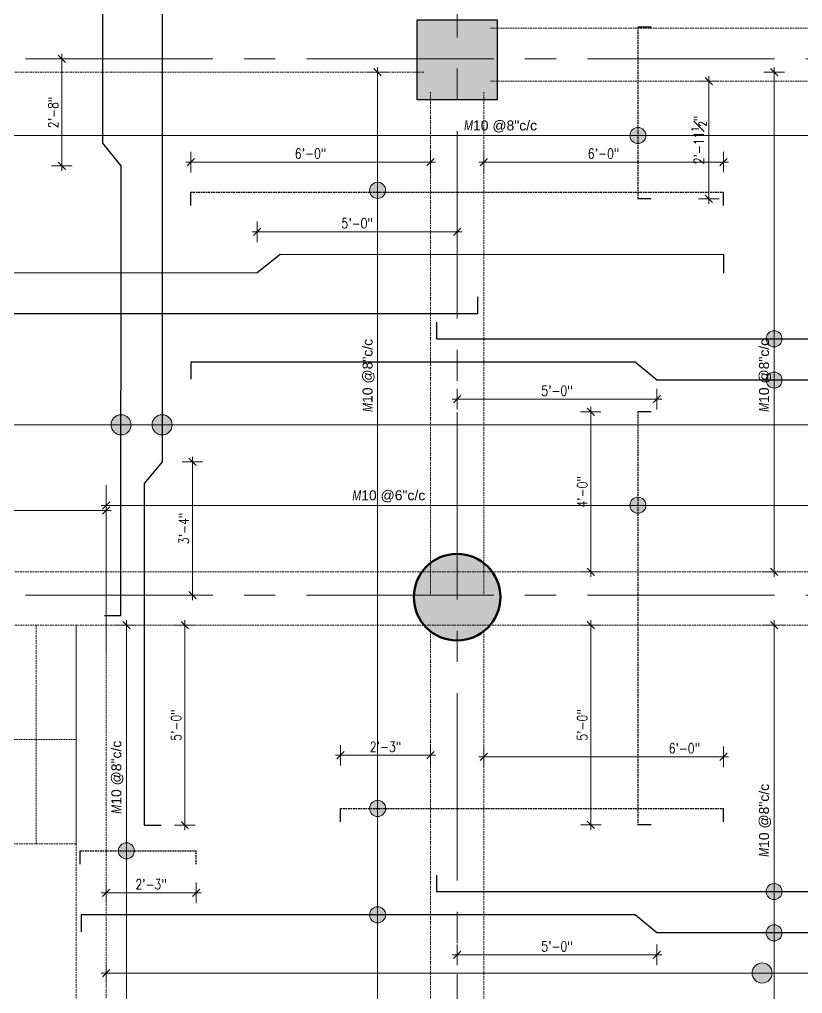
# Model space of a CAD drawing. Header units: inches. Extents: x 0 to 162649, y -36601 to -26324.
# Drawn here: x 156283.7 to 156518.9, y -27276.9 to -26984.5 of the extents above; entities that cross this region are included whole.
import ezdxf

# ---------------------------------------------------------------- set-up
doc = ezdxf.new("R2010")
doc.units = ezdxf.units.IN
doc.header["$MEASUREMENT"] = 0
doc.linetypes.add('CENTER2', pattern=[1.125, 0.75, -0.125, 0.125, -0.125])
doc.linetypes.add('DASHED', pattern=[0.75, 0.5, -0.25])
for name, color, linetype, lineweight in [('A-COLUMN', 3, 'Continuous', 50), ('dimention', 1, 'Continuous', 13), ('hatch', 252, 'Continuous', 0), ('OL_AR_Center line', 253, 'CENTER2', 13), ('OL_AR_SYMBOL', 1, 'Continuous', 5), ('OL_AR_Text', 140, 'Continuous', 5), ('Rein', 3, 'Continuous', 30)]:
    doc.layers.add(name, color=color, linetype=linetype, lineweight=lineweight)
doc.styles.add('Arial', font='arial.ttf', dxfattribs={"width": 0.8})
doc.styles.add('rmtext', font='romans.shx', dxfattribs={"width": 0.8})
doc.dimstyles.new('Copy of DIM 48', dxfattribs={"dimscale": 48, "dimtxt": 0.0625, "dimasz": 0.046875, "dimexe": 0.0625, "dimexo": 0.015625, "dimgap": 0.015625, "dimtad": 3, "dimdec": 1, "dimzin": 3, "dimdsep": 46, "dimlunit": 4, "dimtxsty": 'rmtext', "dimblk": 'OBLIQUE', "dimcen": 0.09375, "dimdle": 0.03125, "dimclrd": 1, "dimclre": 1, "dimclrt": 2, "dimadec": 0, "dimazin": 0, "dimtfac": 0.75, "dimtdec": 1, "dimtix": 1, "dimtmove": 0, "dimatfit": 3, "dimfxl": 0.0625, "dimfxlon": 1, "dimfrac": 1, "dimtolj": 1, "dimtzin": 0, "dimlwd": -1, "dimlwe": 5, "dimarcsym": 0})
doc.dimstyles.new('Dim_OLA', dxfattribs={"dimscale": 1.5, "dimtxt": 7, "dimasz": 4, "dimexe": 2, "dimexo": 0.5, "dimgap": 0.3, "dimtad": 1, "dimdec": 0, "dimzin": 0, "dimdsep": 46, "dimlunit": 3, "dimtxsty": 'Arial', "dimblk": 'ARCHTICK', "dimcen": 0.05, "dimadec": 0, "dimazin": 0, "dimtfac": 1, "dimtdec": 0, "dimtix": 1, "dimtmove": 2, "dimatfit": 3, "dimldrblk": 'DOT', "dimfxl": 6, "dimfxlon": 1, "dimtolj": 1, "dimtzin": 0, "dimarcsym": 0})

# ---------------------------------------------------------------- blocks, each defined once
blk = doc.blocks.new('_Oblique')
for p, q in [((0, -1.37), (0, 1.38)), ((-0.49, -0.49), (0.49, 0.49))]:
    blk.add_line(p, q)
blk = doc.blocks.new('*D978')
at = {"layer": 'Defpoints', "color": 0, "transparency": 16777216}
for p in [(156097.04, -27020.27), (157048.81, -27019.35), (157048.81, -27021.46)]:
    blk.add_point(p, dxfattribs=at)
at = {"layer": 'dimention', "color": 1, "lineweight": 5, "transparency": 16777216}
for p, q in [((156097.04, -27019.52), (156097.04, -27016.35)), ((157048.81, -27020.71), (157048.81, -27016.35))]:
    blk.add_line(p, q, dxfattribs=at)
at = {"layer": 'dimention', "color": 1, "transparency": 16777216}
blk.add_line((156095.54, -27019.35), (157050.31, -27019.35), dxfattribs=at)
at = {"layer": 'dimention', "color": 1, "transparency": 16777216, "xscale": 2.25, "yscale": 2.25, "zscale": 2.25, "rotation": 180}
blk.add_blockref('_Oblique', (156097.04, -27019.35), dxfattribs=at)
at = {"layer": 'dimention', "color": 1, "transparency": 16777216, "xscale": 2.25, "yscale": 2.25, "zscale": 2.25}
blk.add_blockref('_Oblique', (157048.81, -27019.35), dxfattribs=at)
at = {"layer": 'dimention', "color": 2, "transparency": 16777216, "insert": (156428.17, -27016.63), "char_height": 3, "attachment_point": 5, "style": 'rmtext'}
blk.add_mtext('\\A1;{\\Fgothici|c0;M\\fArial|b0|i0|c0|p34;\\W1;10 @8"c/c}', dxfattribs=at)
blk = doc.blocks.new('*D981')
at = {"layer": 'Defpoints', "color": 0, "transparency": 16777216}
for p in [(156309.7, -27130.35), (156650.11, -27130.39), (156650.11, -27130.39)]:
    blk.add_point(p, dxfattribs=at)
at = {"layer": 'dimention', "color": 1, "lineweight": 5, "transparency": 16777216}
for p, q in [((156650.11, -27130.39), (156650.11, -27127.39)), ((156309.7, -27130.39), (156309.7, -27133.39))]:
    blk.add_line(p, q, dxfattribs=at)
at = {"layer": 'dimention', "color": 1, "transparency": 16777216}
blk.add_line((156308.2, -27130.39), (156651.61, -27130.39), dxfattribs=at)
at = {"layer": 'dimention', "color": 1, "transparency": 16777216, "xscale": 2.25, "yscale": 2.25, "zscale": 2.25, "rotation": 180}
blk.add_blockref('_Oblique', (156309.7, -27130.39), dxfattribs=at)
at = {"layer": 'dimention', "color": 1, "transparency": 16777216, "xscale": 2.25, "yscale": 2.25, "zscale": 2.25}
blk.add_blockref('_Oblique', (156650.11, -27130.39), dxfattribs=at)
at = {"layer": 'dimention', "color": 2, "transparency": 16777216, "insert": (156394.6, -27127.67), "char_height": 3, "attachment_point": 5, "style": 'rmtext'}
blk.add_mtext('\\A1;{\\Fgothici|c0;M\\fArial|b0|i0|c0|p34;\\W1;10 @6"c/c}', dxfattribs=at)
blk = doc.blocks.new('*D982')
at = {"layer": 'Defpoints', "color": 0, "transparency": 16777216}
for p in [(156391.24, -27000.37), (156391.28, -27000.37), (156382.91, -27644.62)]:
    blk.add_point(p, dxfattribs=at)
at = {"layer": 'dimention', "color": 1, "transparency": 16777216}
blk.add_line((156391.24, -27646.12), (156391.24, -26998.87), dxfattribs=at)
at = {"layer": 'dimention', "color": 1, "lineweight": 5, "transparency": 16777216}
for p, q in [((156391.24, -27000.37), (156388.24, -27000.37)), ((156388.24, -27644.62), (156394.24, -27644.62))]:
    blk.add_line(p, q, dxfattribs=at)
at = {"layer": 'dimention', "color": 1, "transparency": 16777216, "xscale": 2.25, "yscale": 2.25, "zscale": 2.25}
for p, rotation in [((156391.24, -27000.37), 90), ((156391.24, -27644.62), 270)]:
    blk.add_blockref('_Oblique', p, dxfattribs=dict(at, rotation=rotation))
at = {"layer": 'dimention', "color": 2, "transparency": 16777216, "insert": (156388.52, -27091.35), "char_height": 3, "attachment_point": 5, "rotation": 90, "style": 'rmtext'}
blk.add_mtext('\\A1;{\\Fgothici|c0;M\\fArial|b0|i0|c0|p34;\\W1;10 @8"c/c}', dxfattribs=at)
blk = doc.blocks.new('*D989')
at = {"layer": 'Defpoints', "color": 0, "transparency": 16777216}
for p in [(156309.7, -27269.64), (156806.9, -27270.78), (156806.9, -27270.78)]:
    blk.add_point(p, dxfattribs=at)
at = {"layer": 'dimention', "color": 1, "lineweight": 5, "transparency": 16777216}
for p, q in [((156806.9, -27270.78), (156806.9, -27267.78)), ((156309.7, -27270.39), (156309.7, -27273.78))]:
    blk.add_line(p, q, dxfattribs=at)
at = {"layer": 'dimention', "color": 1, "transparency": 16777216}
blk.add_line((156308.2, -27270.78), (156808.4, -27270.78), dxfattribs=at)
at = {"layer": 'dimention', "color": 1, "transparency": 16777216, "xscale": 2.25, "yscale": 2.25, "zscale": 2.25, "rotation": 180}
blk.add_blockref('_Oblique', (156309.7, -27270.78), dxfattribs=at)
at = {"layer": 'dimention', "color": 1, "transparency": 16777216, "xscale": 2.25, "yscale": 2.25, "zscale": 2.25}
blk.add_blockref('_Oblique', (156806.9, -27270.78), dxfattribs=at)
at = {"layer": 'dimention', "color": 2, "transparency": 16777216, "insert": (156708.37, -27268.06), "char_height": 3, "attachment_point": 5, "style": 'rmtext'}
blk.add_mtext('\\A1;{\\Fgothici|c0;\\W0.75;M\\A1;\\fArial|b0|i0|c0|p34;\\W1;10 @8"c/c}', dxfattribs=at)
blk = doc.blocks.new('*D1071')
at = {"layer": 'Defpoints', "color": 0, "transparency": 16777216}
for p in [(156335.11, -27027.31), (156335.11, -27036.31), (156407.11, -27036.31)]:
    blk.add_point(p, dxfattribs=at)
at = {"layer": 'dimention', "color": 1, "lineweight": 5, "transparency": 16777216}
for p, q in [((156335.11, -27030.31), (156335.11, -27024.31)), ((156407.11, -27030.31), (156407.11, -27024.31))]:
    blk.add_line(p, q, dxfattribs=at)
at = {"layer": 'dimention', "color": 1, "transparency": 16777216}
blk.add_line((156408.61, -27027.31), (156333.61, -27027.31), dxfattribs=at)
at = {"layer": 'dimention', "color": 1, "transparency": 16777216, "xscale": 2.25, "yscale": 2.25, "zscale": 2.25, "rotation": 180}
blk.add_blockref('_Oblique', (156335.11, -27027.31), dxfattribs=at)
at = {"layer": 'dimention', "color": 1, "transparency": 16777216, "xscale": 2.25, "yscale": 2.25, "zscale": 2.25}
blk.add_blockref('_Oblique', (156407.11, -27027.31), dxfattribs=at)
at = {"layer": 'dimention', "color": 2, "transparency": 16777216, "insert": (156371.11, -27024.78), "char_height": 3, "attachment_point": 5, "style": 'rmtext'}
blk.add_mtext('\\A1;6\'-0"', dxfattribs=at)
blk = doc.blocks.new('*D1072')
at = {"layer": 'Defpoints', "color": 0, "transparency": 16777216}
for p in [(156495.11, -27027.31), (156423.11, -27036.31), (156495.11, -27036.31)]:
    blk.add_point(p, dxfattribs=at)
at = {"layer": 'dimention', "color": 1, "lineweight": 5, "transparency": 16777216}
for p, q in [((156423.11, -27030.31), (156423.11, -27024.31)), ((156495.11, -27030.31), (156495.11, -27024.31))]:
    blk.add_line(p, q, dxfattribs=at)
at = {"layer": 'dimention', "color": 1, "transparency": 16777216}
blk.add_line((156421.61, -27027.31), (156496.61, -27027.31), dxfattribs=at)
at = {"layer": 'dimention', "color": 1, "transparency": 16777216, "xscale": 2.25, "yscale": 2.25, "zscale": 2.25, "rotation": 180}
blk.add_blockref('_Oblique', (156423.11, -27027.31), dxfattribs=at)
at = {"layer": 'dimention', "color": 1, "transparency": 16777216, "xscale": 2.25, "yscale": 2.25, "zscale": 2.25}
blk.add_blockref('_Oblique', (156495.11, -27027.31), dxfattribs=at)
at = {"layer": 'dimention', "color": 2, "transparency": 16777216, "insert": (156459.11, -27024.78), "char_height": 3, "attachment_point": 5, "style": 'rmtext'}
blk.add_mtext('\\A1;6\'-0"', dxfattribs=at)
blk = doc.blocks.new('*D1073')
at = {"layer": 'Defpoints', "color": 0, "transparency": 16777216}
for p in [(156455.24, -27102.31), (156469.44, -27102.31), (156469.44, -27150.35)]:
    blk.add_point(p, dxfattribs=at)
at = {"layer": 'dimention', "color": 1, "transparency": 16777216}
blk.add_line((156455.24, -27151.85), (156455.24, -27100.81), dxfattribs=at)
at = {"layer": 'dimention', "color": 1, "lineweight": 5, "transparency": 16777216}
for p, q in [((156458.24, -27102.31), (156452.24, -27102.31)), ((156458.24, -27150.35), (156452.24, -27150.35))]:
    blk.add_line(p, q, dxfattribs=at)
at = {"layer": 'dimention', "color": 1, "transparency": 16777216, "xscale": 2.25, "yscale": 2.25, "zscale": 2.25}
for p, rotation in [((156455.24, -27102.31), 90), ((156455.24, -27150.35), 270)]:
    blk.add_blockref('_Oblique', p, dxfattribs=dict(at, rotation=rotation))
at = {"layer": 'dimention', "color": 2, "transparency": 16777216, "insert": (156452.71, -27126.33), "char_height": 3, "attachment_point": 5, "rotation": 90, "style": 'rmtext'}
blk.add_mtext('\\A1;4\'-0"', dxfattribs=at)
blk = doc.blocks.new('*D1074')
at = {"layer": 'Defpoints', "color": 0, "transparency": 16777216}
for p in [(156469.44, -27166.31), (156455.24, -27226.31), (156469.44, -27226.31)]:
    blk.add_point(p, dxfattribs=at)
at = {"layer": 'dimention', "color": 1, "transparency": 16777216}
blk.add_line((156455.24, -27164.81), (156455.24, -27227.81), dxfattribs=at)
at = {"layer": 'dimention', "color": 1, "lineweight": 5, "transparency": 16777216}
for p, q in [((156458.24, -27166.31), (156452.24, -27166.31)), ((156458.24, -27226.31), (156452.24, -27226.31))]:
    blk.add_line(p, q, dxfattribs=at)
at = {"layer": 'dimention', "color": 1, "transparency": 16777216, "xscale": 2.25, "yscale": 2.25, "zscale": 2.25}
for p, rotation in [((156455.24, -27166.31), 90), ((156455.24, -27226.31), 270)]:
    blk.add_blockref('_Oblique', p, dxfattribs=dict(at, rotation=rotation))
at = {"layer": 'dimention', "color": 2, "transparency": 16777216, "insert": (156452.71, -27196.31), "char_height": 3, "attachment_point": 5, "rotation": 90, "style": 'rmtext'}
blk.add_mtext('\\A1;5\'-0"', dxfattribs=at)
blk = doc.blocks.new('*D1097')
at = {"layer": 'Defpoints', "color": 0, "transparency": 16777216}
for p in [(156469.44, -27003.08), (156490.74, -27003.08), (156469.44, -27038.37)]:
    blk.add_point(p, dxfattribs=at)
at = {"layer": 'dimention', "color": 1, "transparency": 16777216}
blk.add_line((156490.74, -27039.87), (156490.74, -27001.58), dxfattribs=at)
at = {"layer": 'dimention', "color": 1, "lineweight": 5, "transparency": 16777216}
for p, q in [((156487.74, -27003.08), (156493.74, -27003.08)), ((156487.74, -27038.37), (156493.74, -27038.37))]:
    blk.add_line(p, q, dxfattribs=at)
at = {"layer": 'dimention', "color": 1, "transparency": 16777216, "xscale": 2.25, "yscale": 2.25, "zscale": 2.25}
for p, rotation in [((156490.74, -27003.08), 90), ((156490.74, -27038.37), 270)]:
    blk.add_blockref('_Oblique', p, dxfattribs=dict(at, rotation=rotation))
at = {"layer": 'dimention', "color": 2, "transparency": 16777216, "insert": (156487.74, -27020.73), "char_height": 3, "attachment_point": 5, "rotation": 90, "style": 'rmtext'}
blk.add_mtext('\\A1;2\'-11{\\H0.750000x;\\S1#2;}"', dxfattribs=at)
blk = doc.blocks.new('*D1098')
at = {"layer": 'Defpoints', "color": 0, "transparency": 16777216}
for p in [(156495.11, -27205.85), (156423.11, -27221.38), (156495.11, -27221.38)]:
    blk.add_point(p, dxfattribs=at)
at = {"layer": 'dimention', "color": 1, "lineweight": 5, "transparency": 16777216}
for p, q in [((156423.11, -27208.85), (156423.11, -27202.85)), ((156495.11, -27208.85), (156495.11, -27202.85))]:
    blk.add_line(p, q, dxfattribs=at)
at = {"layer": 'dimention', "color": 1, "transparency": 16777216}
blk.add_line((156421.61, -27205.85), (156496.61, -27205.85), dxfattribs=at)
at = {"layer": 'dimention', "color": 1, "transparency": 16777216, "xscale": 2.25, "yscale": 2.25, "zscale": 2.25, "rotation": 180}
blk.add_blockref('_Oblique', (156423.11, -27205.85), dxfattribs=at)
at = {"layer": 'dimention', "color": 1, "transparency": 16777216, "xscale": 2.25, "yscale": 2.25, "zscale": 2.25}
blk.add_blockref('_Oblique', (156495.11, -27205.85), dxfattribs=at)
at = {"layer": 'dimention', "color": 2, "transparency": 16777216, "insert": (156483.39, -27203.31), "char_height": 3, "attachment_point": 5, "style": 'rmtext'}
blk.add_mtext('\\A1;6\'-0"', dxfattribs=at)
blk = doc.blocks.new('*D1000')
at = {"layer": 'Defpoints', "color": 0, "transparency": 16777216}
for p in [(156097.04, -27131.28), (156309.7, -27131.89), (156309.7, -27131.89)]:
    blk.add_point(p, dxfattribs=at)
at = {"layer": 'dimention', "color": 1, "lineweight": 5, "transparency": 16777216}
for p, q in [((156309.7, -27131.89), (156309.7, -27128.89)), ((156097.04, -27131.89), (156097.04, -27134.89))]:
    blk.add_line(p, q, dxfattribs=at)
at = {"layer": 'dimention', "color": 1, "transparency": 16777216}
blk.add_line((156095.54, -27131.89), (156311.2, -27131.89), dxfattribs=at)
at = {"layer": 'dimention', "color": 1, "transparency": 16777216, "xscale": 2.25, "yscale": 2.25, "zscale": 2.25, "rotation": 180}
blk.add_blockref('_Oblique', (156097.04, -27131.89), dxfattribs=at)
at = {"layer": 'dimention', "color": 1, "transparency": 16777216, "xscale": 2.25, "yscale": 2.25, "zscale": 2.25}
blk.add_blockref('_Oblique', (156309.7, -27131.89), dxfattribs=at)
at = {"layer": 'dimention', "color": 2, "transparency": 16777216, "insert": (156243.38, -27129.17), "char_height": 3, "attachment_point": 5, "style": 'rmtext'}
blk.add_mtext('\\A1;{\\Fgothici|c0;M\\fArial|b0|i0|c0|p34;\\W1;10 @8"c/c}', dxfattribs=at)
blk = doc.blocks.new('*D1017')
at = {"layer": 'Defpoints', "color": 0, "transparency": 16777216}
for p in [(156510.33, -27000.37), (156510.36, -27000.37), (156509.12, -27150.31)]:
    blk.add_point(p, dxfattribs=at)
at = {"layer": 'dimention', "color": 1, "transparency": 16777216}
blk.add_line((156510.33, -27151.81), (156510.33, -26998.87), dxfattribs=at)
at = {"layer": 'dimention', "color": 1, "lineweight": 5, "transparency": 16777216}
for p, q in [((156510.33, -27000.37), (156507.33, -27000.37)), ((156509.87, -27150.31), (156513.33, -27150.31))]:
    blk.add_line(p, q, dxfattribs=at)
at = {"layer": 'dimention', "color": 1, "transparency": 16777216, "xscale": 2.25, "yscale": 2.25, "zscale": 2.25}
for p, rotation in [((156510.33, -27000.37), 90), ((156510.33, -27150.31), 270)]:
    blk.add_blockref('_Oblique', p, dxfattribs=dict(at, rotation=rotation))
at = {"layer": 'dimention', "color": 2, "transparency": 16777216, "insert": (156507.61, -27091.35), "char_height": 3, "attachment_point": 5, "rotation": 90, "style": 'rmtext'}
blk.add_mtext('\\A1;{\\Fgothici|c0;M\\fArial|b0|i0|c0|p34;\\W1;10 @8"c/c}', dxfattribs=at)
blk = doc.blocks.new('*D1020')
at = {"layer": 'Defpoints', "color": 0, "transparency": 16777216}
for p in [(156510.33, -27166.31), (156510.36, -27166.31), (156509.12, -27316.25)]:
    blk.add_point(p, dxfattribs=at)
at = {"layer": 'dimention', "color": 1, "transparency": 16777216}
blk.add_line((156510.33, -27317.75), (156510.33, -27164.81), dxfattribs=at)
at = {"layer": 'dimention', "color": 1, "lineweight": 5, "transparency": 16777216}
for p, q in [((156510.33, -27166.31), (156507.33, -27166.31)), ((156509.87, -27316.25), (156513.33, -27316.25))]:
    blk.add_line(p, q, dxfattribs=at)
at = {"layer": 'dimention', "color": 1, "transparency": 16777216, "xscale": 2.25, "yscale": 2.25, "zscale": 2.25}
for p, rotation in [((156510.33, -27166.31), 90), ((156510.33, -27316.25), 270)]:
    blk.add_blockref('_Oblique', p, dxfattribs=dict(at, rotation=rotation))
at = {"layer": 'dimention', "color": 2, "transparency": 16777216, "insert": (156507.61, -27224.94), "char_height": 3, "attachment_point": 5, "rotation": 90, "style": 'rmtext'}
blk.add_mtext('\\A1;{\\Fgothici|c0;M\\fArial|b0|i0|c0|p34;\\W1;10 @8"c/c}', dxfattribs=at)
blk = doc.blocks.new('*D1024')
at = {"layer": 'Defpoints', "color": 0, "transparency": 16777216}
for p in [(156179.11, -27105.09), (156976.74, -27106.23), (156976.74, -27106.23)]:
    blk.add_point(p, dxfattribs=at)
at = {"layer": 'dimention', "color": 1, "lineweight": 5, "transparency": 16777216}
for p, q in [((156976.74, -27106.23), (156976.74, -27103.23)), ((156179.11, -27105.84), (156179.11, -27109.23))]:
    blk.add_line(p, q, dxfattribs=at)
at = {"layer": 'dimention', "color": 1, "transparency": 16777216}
blk.add_line((156177.61, -27106.23), (156978.24, -27106.23), dxfattribs=at)
at = {"layer": 'dimention', "color": 1, "transparency": 16777216, "xscale": 2.25, "yscale": 2.25, "zscale": 2.25, "rotation": 180}
blk.add_blockref('_Oblique', (156179.11, -27106.23), dxfattribs=at)
at = {"layer": 'dimention', "color": 1, "transparency": 16777216, "xscale": 2.25, "yscale": 2.25, "zscale": 2.25}
blk.add_blockref('_Oblique', (156976.74, -27106.23), dxfattribs=at)
at = {"layer": 'dimention', "color": 2, "transparency": 16777216, "insert": (156843.01, -27103.51), "char_height": 3, "attachment_point": 5, "style": 'rmtext'}
blk.add_mtext('\\A1;{\\Fgothici|c0;\\W0.75;M\\A1;\\fArial|b0|i0|c0|p34;\\W1;10 @8"c/c}', dxfattribs=at)
blk = doc.blocks.new('*D1137')
at = {"layer": 'Defpoints', "color": 0, "transparency": 16777216}
for p in [(156308.71, -26996.37), (156296.38, -27028.47), (156314.22, -27028.47)]:
    blk.add_point(p, dxfattribs=at)
at = {"layer": 'dimention', "color": 1, "transparency": 16777216}
blk.add_line((156296.38, -26994.87), (156296.38, -27029.97), dxfattribs=at)
at = {"layer": 'dimention', "color": 1, "lineweight": 5, "transparency": 16777216}
for p, q in [((156299.38, -26996.37), (156293.38, -26996.37)), ((156299.38, -27028.47), (156293.38, -27028.47))]:
    blk.add_line(p, q, dxfattribs=at)
at = {"layer": 'dimention', "color": 1, "transparency": 16777216, "xscale": 2.25, "yscale": 2.25, "zscale": 2.25}
for p, rotation in [((156296.38, -26996.37), 90), ((156296.38, -27028.47), 270)]:
    blk.add_blockref('_Oblique', p, dxfattribs=dict(at, rotation=rotation))
at = {"layer": 'dimention', "color": 2, "transparency": 16777216, "insert": (156293.84, -27012.42), "char_height": 3, "attachment_point": 5, "rotation": 90, "style": 'rmtext'}
blk.add_mtext('\\A1;2\'-8"', dxfattribs=at)
blk = doc.blocks.new('*D1138')
at = {"layer": 'Defpoints', "color": 0, "transparency": 16777216}
for p in [(156415.11, -27087.36), (156475.11, -27092.78), (156475.11, -27098.49)]:
    blk.add_point(p, dxfattribs=at)
at = {"layer": 'dimention', "color": 1, "lineweight": 5, "transparency": 16777216}
for p, q in [((156415.11, -27095.49), (156415.11, -27101.49)), ((156475.11, -27095.49), (156475.11, -27101.49))]:
    blk.add_line(p, q, dxfattribs=at)
at = {"layer": 'dimention', "color": 1, "transparency": 16777216}
blk.add_line((156413.61, -27098.49), (156476.61, -27098.49), dxfattribs=at)
at = {"layer": 'dimention', "color": 1, "transparency": 16777216, "xscale": 2.25, "yscale": 2.25, "zscale": 2.25, "rotation": 180}
blk.add_blockref('_Oblique', (156415.11, -27098.49), dxfattribs=at)
at = {"layer": 'dimention', "color": 1, "transparency": 16777216, "xscale": 2.25, "yscale": 2.25, "zscale": 2.25}
blk.add_blockref('_Oblique', (156475.11, -27098.49), dxfattribs=at)
at = {"layer": 'dimention', "color": 2, "transparency": 16777216, "insert": (156445.11, -27095.95), "char_height": 3, "attachment_point": 5, "style": 'rmtext'}
blk.add_mtext('\\A1;5\'-0"', dxfattribs=at)
blk = doc.blocks.new('*D1144')
at = {"layer": 'Defpoints', "color": 0, "transparency": 16777216}
for p in [(156326.51, -27117.31), (156321.09, -27157.31), (156335.61, -27157.31)]:
    blk.add_point(p, dxfattribs=at)
at = {"layer": 'dimention', "color": 1, "transparency": 16777216}
blk.add_line((156335.61, -27115.81), (156335.61, -27158.81), dxfattribs=at)
at = {"layer": 'dimention', "color": 1, "lineweight": 5, "transparency": 16777216}
for p, q in [((156332.61, -27117.31), (156338.61, -27117.31)), ((156332.61, -27157.31), (156338.61, -27157.31))]:
    blk.add_line(p, q, dxfattribs=at)
at = {"layer": 'dimention', "color": 1, "transparency": 16777216, "xscale": 2.25, "yscale": 2.25, "zscale": 2.25}
for p, rotation in [((156335.61, -27117.31), 90), ((156335.61, -27157.31), 270)]:
    blk.add_blockref('_Oblique', p, dxfattribs=dict(at, rotation=rotation))
at = {"layer": 'dimention', "color": 2, "transparency": 16777216, "insert": (156333.08, -27137.31), "char_height": 3, "attachment_point": 5, "rotation": 90, "style": 'rmtext'}
blk.add_mtext('\\A1;3\'-4"', dxfattribs=at)
blk = doc.blocks.new('*D1147')
at = {"layer": 'Defpoints', "color": 0, "transparency": 16777216}
for p in [(156415.11, -27253.3), (156475.11, -27258.72), (156475.11, -27265.33)]:
    blk.add_point(p, dxfattribs=at)
at = {"layer": 'dimention', "color": 1, "lineweight": 5, "transparency": 16777216}
for p, q in [((156415.11, -27262.33), (156415.11, -27268.33)), ((156475.11, -27262.33), (156475.11, -27268.33))]:
    blk.add_line(p, q, dxfattribs=at)
at = {"layer": 'dimention', "color": 1, "transparency": 16777216}
blk.add_line((156413.61, -27265.33), (156476.61, -27265.33), dxfattribs=at)
at = {"layer": 'dimention', "color": 1, "transparency": 16777216, "xscale": 2.25, "yscale": 2.25, "zscale": 2.25, "rotation": 180}
blk.add_blockref('_Oblique', (156415.11, -27265.33), dxfattribs=at)
at = {"layer": 'dimention', "color": 1, "transparency": 16777216, "xscale": 2.25, "yscale": 2.25, "zscale": 2.25}
blk.add_blockref('_Oblique', (156475.11, -27265.33), dxfattribs=at)
at = {"layer": 'dimention', "color": 2, "transparency": 16777216, "insert": (156445.11, -27262.79), "char_height": 3, "attachment_point": 5, "style": 'rmtext'}
blk.add_mtext('\\A1;5\'-0"', dxfattribs=at)
blk = doc.blocks.new('*D1168')
at = {"layer": 'Defpoints', "color": 0, "transparency": 16777216}
for p in [(156415.11, -27048.25), (156355.11, -27060.49), (156415.11, -27060.49)]:
    blk.add_point(p, dxfattribs=at)
at = {"layer": 'dimention', "color": 1, "lineweight": 5, "transparency": 16777216}
for p, q in [((156355.11, -27051.25), (156355.11, -27045.25)), ((156415.11, -27051.25), (156415.11, -27045.25))]:
    blk.add_line(p, q, dxfattribs=at)
at = {"layer": 'dimention', "color": 1, "transparency": 16777216}
blk.add_line((156353.61, -27048.25), (156416.61, -27048.25), dxfattribs=at)
at = {"layer": 'dimention', "color": 1, "transparency": 16777216, "xscale": 2.25, "yscale": 2.25, "zscale": 2.25, "rotation": 180}
blk.add_blockref('_Oblique', (156355.11, -27048.25), dxfattribs=at)
at = {"layer": 'dimention', "color": 1, "transparency": 16777216, "xscale": 2.25, "yscale": 2.25, "zscale": 2.25}
blk.add_blockref('_Oblique', (156415.11, -27048.25), dxfattribs=at)
at = {"layer": 'dimention', "color": 2, "transparency": 16777216, "insert": (156385.11, -27045.71), "char_height": 3, "attachment_point": 5, "style": 'rmtext'}
blk.add_mtext('\\A1;5\'-0"', dxfattribs=at)
blk = doc.blocks.new('*D1172')
at = {"layer": 'Defpoints', "color": 0, "transparency": 16777216}
for p in [(156330.19, -27166.31), (156333.29, -27166.31), (156326.21, -27226.37)]:
    blk.add_point(p, dxfattribs=at)
at = {"layer": 'dimention', "color": 1, "transparency": 16777216}
blk.add_line((156333.29, -27227.87), (156333.29, -27164.81), dxfattribs=at)
at = {"layer": 'dimention', "color": 1, "lineweight": 5, "transparency": 16777216}
for p, q in [((156330.94, -27166.31), (156336.29, -27166.31)), ((156330.29, -27226.37), (156336.29, -27226.37))]:
    blk.add_line(p, q, dxfattribs=at)
at = {"layer": 'dimention', "color": 1, "transparency": 16777216, "xscale": 2.25, "yscale": 2.25, "zscale": 2.25}
for p, rotation in [((156333.29, -27166.31), 90), ((156333.29, -27226.37), 270)]:
    blk.add_blockref('_Oblique', p, dxfattribs=dict(at, rotation=rotation))
at = {"layer": 'dimention', "color": 2, "transparency": 16777216, "insert": (156330.76, -27196.34), "char_height": 3, "attachment_point": 5, "rotation": 90, "style": 'rmtext'}
blk.add_mtext('\\A1;5\'-0"', dxfattribs=at)
blk = doc.blocks.new('*D1173')
at = {"layer": 'Defpoints', "color": 0, "transparency": 16777216}
for p in [(156380.11, -27205.41), (156380.11, -27221.38), (156407.11, -27221.38)]:
    blk.add_point(p, dxfattribs=at)
at = {"layer": 'dimention', "color": 1, "lineweight": 5, "transparency": 16777216}
for p, q in [((156380.11, -27208.41), (156380.11, -27202.41)), ((156407.11, -27208.41), (156407.11, -27202.41))]:
    blk.add_line(p, q, dxfattribs=at)
at = {"layer": 'dimention', "color": 1, "transparency": 16777216}
blk.add_line((156408.61, -27205.41), (156378.61, -27205.41), dxfattribs=at)
at = {"layer": 'dimention', "color": 1, "transparency": 16777216, "xscale": 2.25, "yscale": 2.25, "zscale": 2.25, "rotation": 180}
blk.add_blockref('_Oblique', (156380.11, -27205.41), dxfattribs=at)
at = {"layer": 'dimention', "color": 1, "transparency": 16777216, "xscale": 2.25, "yscale": 2.25, "zscale": 2.25}
blk.add_blockref('_Oblique', (156407.11, -27205.41), dxfattribs=at)
at = {"layer": 'dimention', "color": 2, "transparency": 16777216, "insert": (156393.61, -27202.87), "char_height": 3, "attachment_point": 5, "style": 'rmtext'}
blk.add_mtext('\\A1;2\'-3"', dxfattribs=at)
blk = doc.blocks.new('*D1174')
at = {"layer": 'Defpoints', "color": 0, "transparency": 16777216}
for p in [(156309.7, -27234.1), (156336.7, -27238.1), (156336.7, -27246.69)]:
    blk.add_point(p, dxfattribs=at)
at = {"layer": 'dimention', "color": 1, "lineweight": 5, "transparency": 16777216}
for p, q in [((156309.7, -27243.69), (156309.7, -27249.69)), ((156336.7, -27243.69), (156336.7, -27249.69))]:
    blk.add_line(p, q, dxfattribs=at)
at = {"layer": 'dimention', "color": 1, "transparency": 16777216}
blk.add_line((156308.2, -27246.69), (156338.2, -27246.69), dxfattribs=at)
at = {"layer": 'dimention', "color": 1, "transparency": 16777216, "xscale": 2.25, "yscale": 2.25, "zscale": 2.25, "rotation": 180}
blk.add_blockref('_Oblique', (156309.7, -27246.69), dxfattribs=at)
at = {"layer": 'dimention', "color": 1, "transparency": 16777216, "xscale": 2.25, "yscale": 2.25, "zscale": 2.25}
blk.add_blockref('_Oblique', (156336.7, -27246.69), dxfattribs=at)
at = {"layer": 'dimention', "color": 2, "transparency": 16777216, "insert": (156323.2, -27244.15), "char_height": 3, "attachment_point": 5, "style": 'rmtext'}
blk.add_mtext('\\A1;2\'-3"', dxfattribs=at)
blk = doc.blocks.new('*D1059')
at = {"layer": 'Defpoints', "color": 0, "transparency": 16777216}
for p in [(156315.78, -27166.31), (156315.82, -27166.31), (156314.57, -27348.12)]:
    blk.add_point(p, dxfattribs=at)
at = {"layer": 'dimention', "color": 1, "transparency": 16777216}
blk.add_line((156315.78, -27349.62), (156315.78, -27164.81), dxfattribs=at)
at = {"layer": 'dimention', "color": 1, "lineweight": 5, "transparency": 16777216}
for p, q in [((156315.78, -27166.31), (156312.78, -27166.31)), ((156315.32, -27348.12), (156318.78, -27348.12))]:
    blk.add_line(p, q, dxfattribs=at)
at = {"layer": 'dimention', "color": 1, "transparency": 16777216, "xscale": 2.25, "yscale": 2.25, "zscale": 2.25}
for p, rotation in [((156315.78, -27166.31), 90), ((156315.78, -27348.12), 270)]:
    blk.add_blockref('_Oblique', p, dxfattribs=dict(at, rotation=rotation))
at = {"layer": 'dimention', "color": 2, "transparency": 16777216, "insert": (156313.06, -27211.99), "char_height": 3, "attachment_point": 5, "rotation": 90, "style": 'rmtext'}
blk.add_mtext('\\A1;{\\Fgothici|c0;M\\fArial|b0|i0|c0|p34;\\W1;10 @8"c/c}', dxfattribs=at)
blk = doc.blocks.new('_ArchTick')
at = {"color": 0, "linetype": 'ByBlock', "const_width": 0.15}
blk.add_lwpolyline([(-0.5, -0.5), (0.5, 0.5)], dxfattribs=at)
blk = doc.blocks.new('*D1419')
at = {"layer": 'Defpoints', "color": 0, "transparency": 16777216}
for p in [(156415.11, -26368.53), (156175.11, -26983.65), (156415.11, -26985.65)]:
    blk.add_point(p, dxfattribs=at)
at = {"layer": 'OL_AR_Text', "color": 0, "lineweight": -2, "transparency": 16777216}
for p, q in [((156175.11, -26377.53), (156175.11, -26365.53)), ((156415.11, -26377.53), (156415.11, -26365.53)), ((156175.11, -26368.53), (156415.11, -26368.53))]:
    blk.add_line(p, q, dxfattribs=at)
at = {"layer": 'OL_AR_Text', "color": 0, "lineweight": -2, "transparency": 16777216, "xscale": 6, "yscale": 6, "zscale": 6, "rotation": 180}
blk.add_blockref('_ArchTick', (156175.11, -26368.53), dxfattribs=at)
at = {"layer": 'OL_AR_Text', "color": 0, "lineweight": -2, "transparency": 16777216, "xscale": 6, "yscale": 6, "zscale": 6}
blk.add_blockref('_ArchTick', (156415.11, -26368.53), dxfattribs=at)
at = {"layer": 'OL_AR_Text', "color": 0, "transparency": 16777216, "insert": (156295.11, -26362.72), "char_height": 10.5, "attachment_point": 5, "style": 'Arial'}
blk.add_mtext('\\A1;19\'-8"', dxfattribs=at)
blk = doc.blocks.new('_Dot')
at = {"color": 0, "linetype": 'ByBlock', "lineweight": -2}
blk.add_line((-0.5, 0), (-1, 0), dxfattribs=at)
at = {"color": 0, "linetype": 'ByBlock', "const_width": 0.5}
blk.add_lwpolyline([(-0.25, 0, 1), (0.25, 0, 1)], format="xyb", close=True, dxfattribs=at)
blk = doc.blocks.new('*D1415')
at = {"layer": 'Defpoints', "color": 0, "transparency": 16777216}
for p in [(156673.06, -26368.53), (156673.06, -26399.46), (156415.11, -26985.65)]:
    blk.add_point(p, dxfattribs=at)
at = {"layer": 'OL_AR_Text', "color": 0, "lineweight": -2, "transparency": 16777216}
for p, q in [((156415.11, -26377.53), (156415.11, -26365.53)), ((156673.06, -26377.53), (156673.06, -26365.53)), ((156415.11, -26368.53), (156673.06, -26368.53))]:
    blk.add_line(p, q, dxfattribs=at)
at = {"layer": 'OL_AR_Text', "color": 0, "lineweight": -2, "transparency": 16777216, "xscale": 6, "yscale": 6, "zscale": 6, "rotation": 180}
blk.add_blockref('_ArchTick', (156415.11, -26368.53), dxfattribs=at)
at = {"layer": 'OL_AR_Text', "color": 0, "lineweight": -2, "transparency": 16777216, "xscale": 6, "yscale": 6, "zscale": 6}
blk.add_blockref('_ArchTick', (156673.06, -26368.53), dxfattribs=at)
at = {"layer": 'OL_AR_Text', "color": 0, "transparency": 16777216, "insert": (156544.08, -26362.72), "char_height": 10.5, "attachment_point": 5, "style": 'Arial'}
blk.add_mtext('\\A1;21\'-9"', dxfattribs=at)

msp = doc.modelspace()

# ---------------------------------------------------------------- hatches: boundary and pattern name
at = {"layer": 'dimention'}
h = msp.add_hatch(color=256, dxfattribs=at)
h.dxf.hatch_style = 1
h.paths.add_polyline_path([(156469.44, -27016.94, 0.414214), (156467.03, -27019.35, 0.414214), (156469.44, -27021.77)])
h.paths.add_polyline_path([(156471.86, -27019.35, 0.414214), (156469.44, -27016.94), (156469.44, -27021.77, 0.414214)])
h = msp.add_hatch(color=256, dxfattribs=at)
h.dxf.hatch_style = 1
h.paths.add_polyline_path([(156391.24, -27033.4, 0.414214), (156388.83, -27035.81, 0.414214), (156391.24, -27038.23)])
h.paths.add_polyline_path([(156393.66, -27035.81, 0.414214), (156391.24, -27033.4), (156391.24, -27038.23, 0.414214)])
h = msp.add_hatch(color=256, dxfattribs=at)
h.dxf.hatch_style = 1
h.paths.add_polyline_path([(156510.33, -27077.97, 0.414214), (156507.91, -27080.38, 0.414214), (156510.33, -27082.8)])
h.paths.add_polyline_path([(156512.74, -27080.38, 0.414214), (156510.33, -27077.97), (156510.33, -27082.8, 0.414214)])
h = msp.add_hatch(color=256, dxfattribs=at)
h.dxf.hatch_style = 1
h.paths.add_polyline_path([(156510.33, -27090.37, 0.414214), (156507.91, -27092.78, 0.414214), (156510.33, -27095.19)])
h.paths.add_polyline_path([(156512.74, -27092.78, 0.414214), (156510.33, -27090.37), (156510.33, -27095.19, 0.414214)])
h = msp.add_hatch(color=256, dxfattribs=at)
h.dxf.hatch_style = 1
h.paths.add_polyline_path([(156314.18, -27103.19, 0.414214), (156311.17, -27106.2, 0.414214), (156314.18, -27109.22)])
h.paths.add_polyline_path([(156317.2, -27106.2, 0.414214), (156314.18, -27103.19), (156314.18, -27109.22, 0.414214)])
h = msp.add_hatch(color=256, dxfattribs=at)
h.dxf.hatch_style = 1
h.paths.add_polyline_path([(156326.51, -27103.19, 0.414214), (156323.5, -27106.2, 0.414214), (156326.51, -27109.22)])
h.paths.add_polyline_path([(156329.53, -27106.2, 0.414214), (156326.51, -27103.19), (156326.51, -27109.22, 0.414214)])
h = msp.add_hatch(color=256, dxfattribs=at)
h.dxf.hatch_style = 1
h.paths.add_polyline_path([(156469.44, -27127.94, 0.414214), (156467.03, -27130.35, 0.414214), (156469.44, -27132.77)])
h.paths.add_polyline_path([(156471.86, -27130.35, 0.414214), (156469.44, -27127.94), (156469.44, -27132.77, 0.414214)])
h = msp.add_hatch(color=256, dxfattribs=at)
h.dxf.hatch_style = 1
h.paths.add_polyline_path([(156391.24, -27218.97, 0.414214), (156388.83, -27221.38, 0.414214), (156391.24, -27223.8)])
h.paths.add_polyline_path([(156393.66, -27221.38, 0.414214), (156391.24, -27218.97), (156391.24, -27223.8, 0.414214)])
h = msp.add_hatch(color=256, dxfattribs=at)
h.dxf.hatch_style = 1
h.paths.add_polyline_path([(156315.78, -27231.69, 0.414214), (156313.37, -27234.1, 0.414214), (156315.78, -27236.52)])
h.paths.add_polyline_path([(156318.2, -27234.1, 0.414214), (156315.78, -27231.69), (156315.78, -27236.52, 0.414214)])
h = msp.add_hatch(color=256, dxfattribs=at)
h.dxf.hatch_style = 1
h.paths.add_polyline_path([(156510.33, -27243.91, 0.414214), (156507.91, -27246.32, 0.414214), (156510.33, -27248.74)])
h.paths.add_polyline_path([(156512.74, -27246.32, 0.414214), (156510.33, -27243.91), (156510.33, -27248.74, 0.414214)])
h = msp.add_hatch(color=256, dxfattribs=at)
h.dxf.hatch_style = 1
h.paths.add_polyline_path([(156391.24, -27250.89, 0.414214), (156388.83, -27253.3, 0.414214), (156391.24, -27255.72)])
h.paths.add_polyline_path([(156393.66, -27253.3, 0.414214), (156391.24, -27250.89), (156391.24, -27255.72, 0.414214)])
h = msp.add_hatch(color=256, dxfattribs=at)
h.dxf.hatch_style = 1
h.paths.add_polyline_path([(156510.33, -27256.31, 0.414214), (156507.91, -27258.72, 0.414214), (156510.33, -27261.13)])
h.paths.add_polyline_path([(156512.74, -27258.72, 0.414214), (156510.33, -27256.31), (156510.33, -27261.13, 0.414214)])
h = msp.add_hatch(color=256, dxfattribs=at)
h.dxf.hatch_style = 1
h.paths.add_polyline_path([(156506.74, -27267.76, 0.414214), (156503.72, -27270.78, 0.414214), (156506.74, -27273.8)])
h.paths.add_polyline_path([(156509.76, -27270.78, 0.414214), (156506.74, -27267.76), (156506.74, -27273.8, 0.414214)])
at = {"layer": 'hatch'}
h = msp.add_hatch(color=256, dxfattribs=at)
h.dxf.hatch_style = 1
h.paths.add_polyline_path([(156427.11, -26984.66), (156427.11, -27008.66), (156403.11, -27008.66), (156403.11, -26984.66)])
h = msp.add_hatch(color=256, dxfattribs=at)
h.dxf.hatch_style = 1
edge = h.paths.add_edge_path()
edge.add_arc((156415.11, -27157.94), 13, 0, 360)

# ---------------------------------------------------------------- linework, layer by layer
msp.add_lwpolyline([(156427.11, -26984.66), (156427.11, -27008.66), (156403.11, -27008.66), (156403.11, -26984.66), (156427.11, -26984.66)])
at = {"layer": 'A-COLUMN'}
msp.add_circle((156415.11, -27157.94), 13, dxfattribs=at)
at = {"layer": 'dimention'}
msp.add_line((156309.7, -27174.98), (156309.7, -27124.29), dxfattribs=at)
for centre, radius in [((156469.44, -27019.35), 2.41), ((156391.24, -27035.81), 2.41), ((156510.33, -27080.38), 2.41), ((156510.33, -27092.78), 2.41), ((156314.18, -27106.2), 3.02), ((156326.51, -27106.2), 3.02), ((156469.44, -27130.35), 2.41), ((156391.24, -27221.38), 2.41), ((156315.78, -27234.1), 2.41), ((156510.33, -27246.32), 2.41), ((156391.24, -27253.3), 2.41), ((156510.33, -27258.72), 2.41), ((156506.74, -27270.78), 3.02)]:
    msp.add_circle(centre, radius, dxfattribs=at)
at = {"layer": 'OL_AR_Center line', "ltscale": 75}
for p, q in [((156415.11, -26343.02), (156415.11, -27705.16)), ((156032.37, -26996.37), (157207.7, -26996.37)), ((156032.37, -27157.31), (157207.7, -27157.31))]:
    msp.add_line(p, q, dxfattribs=at)
at = {"layer": 'OL_AR_SYMBOL', "linetype": 'DASHED'}
for p, q in [((156187.11, -27150.31), (156646.62, -27150.31)), ((156184.11, -27166.31), (156648.78, -27166.31)), ((156288.7, -27166.31), (156288.7, -27231.99)), ((156300.7, -27166.31), (156300.7, -27231.99)), ((156240.7, -27231.99), (156300.7, -27231.99))]:
    msp.add_line(p, q, dxfattribs=at)
for points in [[(156425.11, -26987.08), (156643.03, -26987.08)], [(156187.11, -27000.37), (156405.11, -27000.37)], [(156425.11, -27003.08), (156643.03, -27003.08)], [(156407.11, -27006.37), (156407.11, -27157.31)], [(156423.11, -27006.37), (156423.11, -27157.31)], [(156300.7, -27348.12), (156300.7, -27166.31)], [(156407.11, -27168.19), (156407.11, -27344.88)], [(156423.11, -27168.19), (156423.11, -27344.88)], [(156309.7, -27348.12), (156309.7, -27174.98)], [(156300.7, -27314.03), (156205.37, -27314.03), (156205.37, -27200.65), (156300.7, -27200.65)]]:
    msp.add_lwpolyline(points, dxfattribs=at)
at = {"layer": 'Rein', "linetype": 'DASHED'}
for p, q in [((156469.44, -26986.85), (156469.44, -27038.37)), ((156335.11, -27036.31), (156495.11, -27036.31)), ((156469.44, -27102.31), (156469.44, -27226.31)), ((156380.11, -27221.38), (156495.11, -27221.38)), ((156301.86, -27234.1), (156336.7, -27234.1)), ((156336.7, -27238.1), (156336.7, -27234.1))]:
    msp.add_line(p, q, dxfattribs=at)
at = {"layer": 'Rein'}
for p, q in [((156473.44, -26986.85), (156469.44, -26986.85)), ((156335.11, -27040.31), (156335.11, -27036.31)), ((156495.11, -27040.31), (156495.11, -27036.31)), ((156473.44, -27038.37), (156469.44, -27038.37)), ((156473.44, -27102.31), (156469.44, -27102.31)), ((156380.11, -27225.38), (156380.11, -27221.38)), ((156495.11, -27225.38), (156495.11, -27221.38)), ((156473.44, -27226.31), (156469.44, -27226.31)), ((156301.86, -27238.1), (156301.86, -27234.1))]:
    msp.add_line(p, q, dxfattribs=at)
for points in [[(156309.18, -27163.43), (156314.16, -27163.43), (156314.22, -27028.47), (156308.73, -27021.64), (156308.68, -26962.13), (156314.27, -26962.13)], [(156321.4, -26962.13), (156326.51, -26962.13), (156326.51, -27117.31), (156321.09, -27123.85), (156321.09, -27226.37), (156326.21, -27226.37)], [(156090.85, -27055.57), (156090.85, -27060.55), (156355.11, -27060.49), (156361.94, -27055.01), (156495.11, -27055.07), (156495.11, -27060.66)], [(156421.2, -27067.79), (156421.2, -27072.9), (156235.11, -27072.9), (156228.57, -27067.48), (156090.85, -27067.48), (156090.85, -27072.6)], [(156408.93, -27075.43), (156408.93, -27080.41), (156595.11, -27080.37), (156601.94, -27074.88), (156714.11, -27074.95), (156714.11, -27080.54)], [(156661.2, -27087.67), (156661.2, -27092.78), (156475.11, -27092.78), (156468.57, -27087.36), (156335.11, -27087.36), (156335.11, -27092.48)], [(156408.93, -27241.37), (156408.93, -27246.35), (156595.11, -27246.31), (156601.94, -27240.83), (156735.11, -27240.89), (156735.11, -27246.48)], [(156661.2, -27253.61), (156661.2, -27258.72), (156475.11, -27258.72), (156468.57, -27253.3), (156302.24, -27253.3), (156302.24, -27258.42)]]:
    msp.add_lwpolyline(points, dxfattribs=at)

# ---------------------------------------------------------------- dimensions: what is measured, and where the dimension line sits
at = {"layer": 'dimention'}
for base, p1, p2, picture, middle in [((156296.38, -27028.47), (156308.71, -26996.37), (156314.22, -27028.47), '*D1137', (156293.84, -27012.42)), ((156490.74, -27003.08), (156469.44, -27038.37), (156469.44, -27003.08), '*D1097', (156487.74, -27020.73)), ((156455.24, -27102.31), (156469.44, -27150.35), (156469.44, -27102.31), '*D1073', (156452.71, -27126.33)), ((156335.61, -27157.31), (156326.51, -27117.31), (156321.09, -27157.31), '*D1144', (156333.08, -27137.31)), ((156333.29, -27166.31), (156326.21, -27226.37), (156330.19, -27166.31), '*D1172', (156330.76, -27196.34)), ((156455.24, -27226.31), (156469.44, -27166.31), (156469.44, -27226.31), '*D1074', (156452.71, -27196.31))]:
    dim = msp.add_linear_dim(base=base, p1=p1, p2=p2, angle=90, dimstyle='Copy of DIM 48', dxfattribs=at)
    dim.commit()
    dim.dimension.update_dxf_attribs({"geometry": picture, "text_midpoint": middle})
for base, p1, p2, picture, middle in [((156391.24, -27000.37), (156382.91, -27644.62), (156391.28, -27000.37), '*D982', (156391.24, -27091.35)), ((156510.33, -27000.37), (156509.12, -27150.31), (156510.36, -27000.37), '*D1017', (156510.33, -27091.35)), ((156315.78, -27166.31), (156314.57, -27348.12), (156315.82, -27166.31), '*D1059', (156315.78, -27211.99)), ((156510.33, -27166.31), (156509.12, -27316.25), (156510.36, -27166.31), '*D1020', (156510.33, -27224.94))]:
    dim = msp.add_linear_dim(base=base, p1=p1, p2=p2, angle=90, text='{\\Fgothici|c0;M\\fArial|b0|i0|c0|p34;\\W1;10 @8"c/c}', dimstyle='Copy of DIM 48', dxfattribs=at)
    dim.commit()
    dim.dimension.update_dxf_attribs({"geometry": picture, "text_midpoint": middle, "dimtype": 160})
for base, p1, p2, text, picture, middle in [((157048.81, -27019.35), (156097.04, -27020.27), (157048.81, -27021.46), '{\\Fgothici|c0;M\\fArial|b0|i0|c0|p34;\\W1;10 @8"c/c}', '*D978', (156428.17, -27019.35)), ((156976.74, -27106.23), (156179.11, -27105.09), (156976.74, -27106.23), '{\\Fgothici|c0;\\W0.75;M\\A1;\\fArial|b0|i0|c0|p34;\\W1;10 @8"c/c}', '*D1024', (156843.01, -27106.23)), ((156650.11, -27130.39), (156309.7, -27130.35), (156650.11, -27130.39), '{\\Fgothici|c0;M\\fArial|b0|i0|c0|p34;\\W1;10 @6"c/c}', '*D981', (156394.6, -27130.39)), ((156309.7, -27131.89), (156097.04, -27131.28), (156309.7, -27131.89), '{\\Fgothici|c0;M\\fArial|b0|i0|c0|p34;\\W1;10 @8"c/c}', '*D1000', (156243.38, -27131.89)), ((156806.9, -27270.78), (156309.7, -27269.64), (156806.9, -27270.78), '{\\Fgothici|c0;\\W0.75;M\\A1;\\fArial|b0|i0|c0|p34;\\W1;10 @8"c/c}', '*D989', (156708.37, -27270.78))]:
    dim = msp.add_linear_dim(base=base, p1=p1, p2=p2, text=text, dimstyle='Copy of DIM 48', dxfattribs=at)
    dim.commit()
    dim.dimension.update_dxf_attribs({"geometry": picture, "text_midpoint": middle, "dimtype": 160})
for base, p1, p2, picture, middle in [((156335.11, -27027.31), (156407.11, -27036.31), (156335.11, -27036.31), '*D1071', (156371.11, -27024.78)), ((156495.11, -27027.31), (156423.11, -27036.31), (156495.11, -27036.31), '*D1072', (156459.11, -27024.78)), ((156415.11, -27048.25), (156355.11, -27060.49), (156415.11, -27060.49), '*D1168', (156385.11, -27045.71)), ((156475.11, -27098.49), (156415.11, -27087.36), (156475.11, -27092.78), '*D1138', (156445.11, -27095.95)), ((156380.11, -27205.41), (156407.11, -27221.38), (156380.11, -27221.38), '*D1173', (156393.61, -27202.87)), ((156336.7, -27246.69), (156309.7, -27234.1), (156336.7, -27238.1), '*D1174', (156323.2, -27244.15)), ((156475.11, -27265.33), (156415.11, -27253.3), (156475.11, -27258.72), '*D1147', (156445.11, -27262.79))]:
    dim = msp.add_linear_dim(base=base, p1=p1, p2=p2, dimstyle='Copy of DIM 48', dxfattribs=at)
    dim.commit()
    dim.dimension.update_dxf_attribs({"geometry": picture, "text_midpoint": middle})
dim = msp.add_linear_dim(base=(156495.11, -27205.85), p1=(156423.11, -27221.38), p2=(156495.11, -27221.38), dimstyle='Copy of DIM 48', dxfattribs=at)
dim.commit()
dim.dimension.update_dxf_attribs({"geometry": '*D1098', "text_midpoint": (156483.39, -27205.85), "dimtype": 160})
at = {"layer": 'OL_AR_Text'}
for base, p1, p2, text, picture, middle in [((156415.11, -26368.53), (156175.11, -26983.65), (156415.11, -26985.65), '19\'-8"', '*D1419', (156295.11, -26362.72)), ((156673.06, -26368.53), (156415.11, -26985.65), (156673.06, -26399.46), '21\'-9"', '*D1415', (156544.08, -26362.72))]:
    dim = msp.add_linear_dim(base=base, p1=p1, p2=p2, text=text, dimstyle='Dim_OLA', dxfattribs=at)
    dim.commit()
    dim.dimension.update_dxf_attribs({"geometry": picture, "text_midpoint": middle})

doc.saveas('drawing.dxf')
